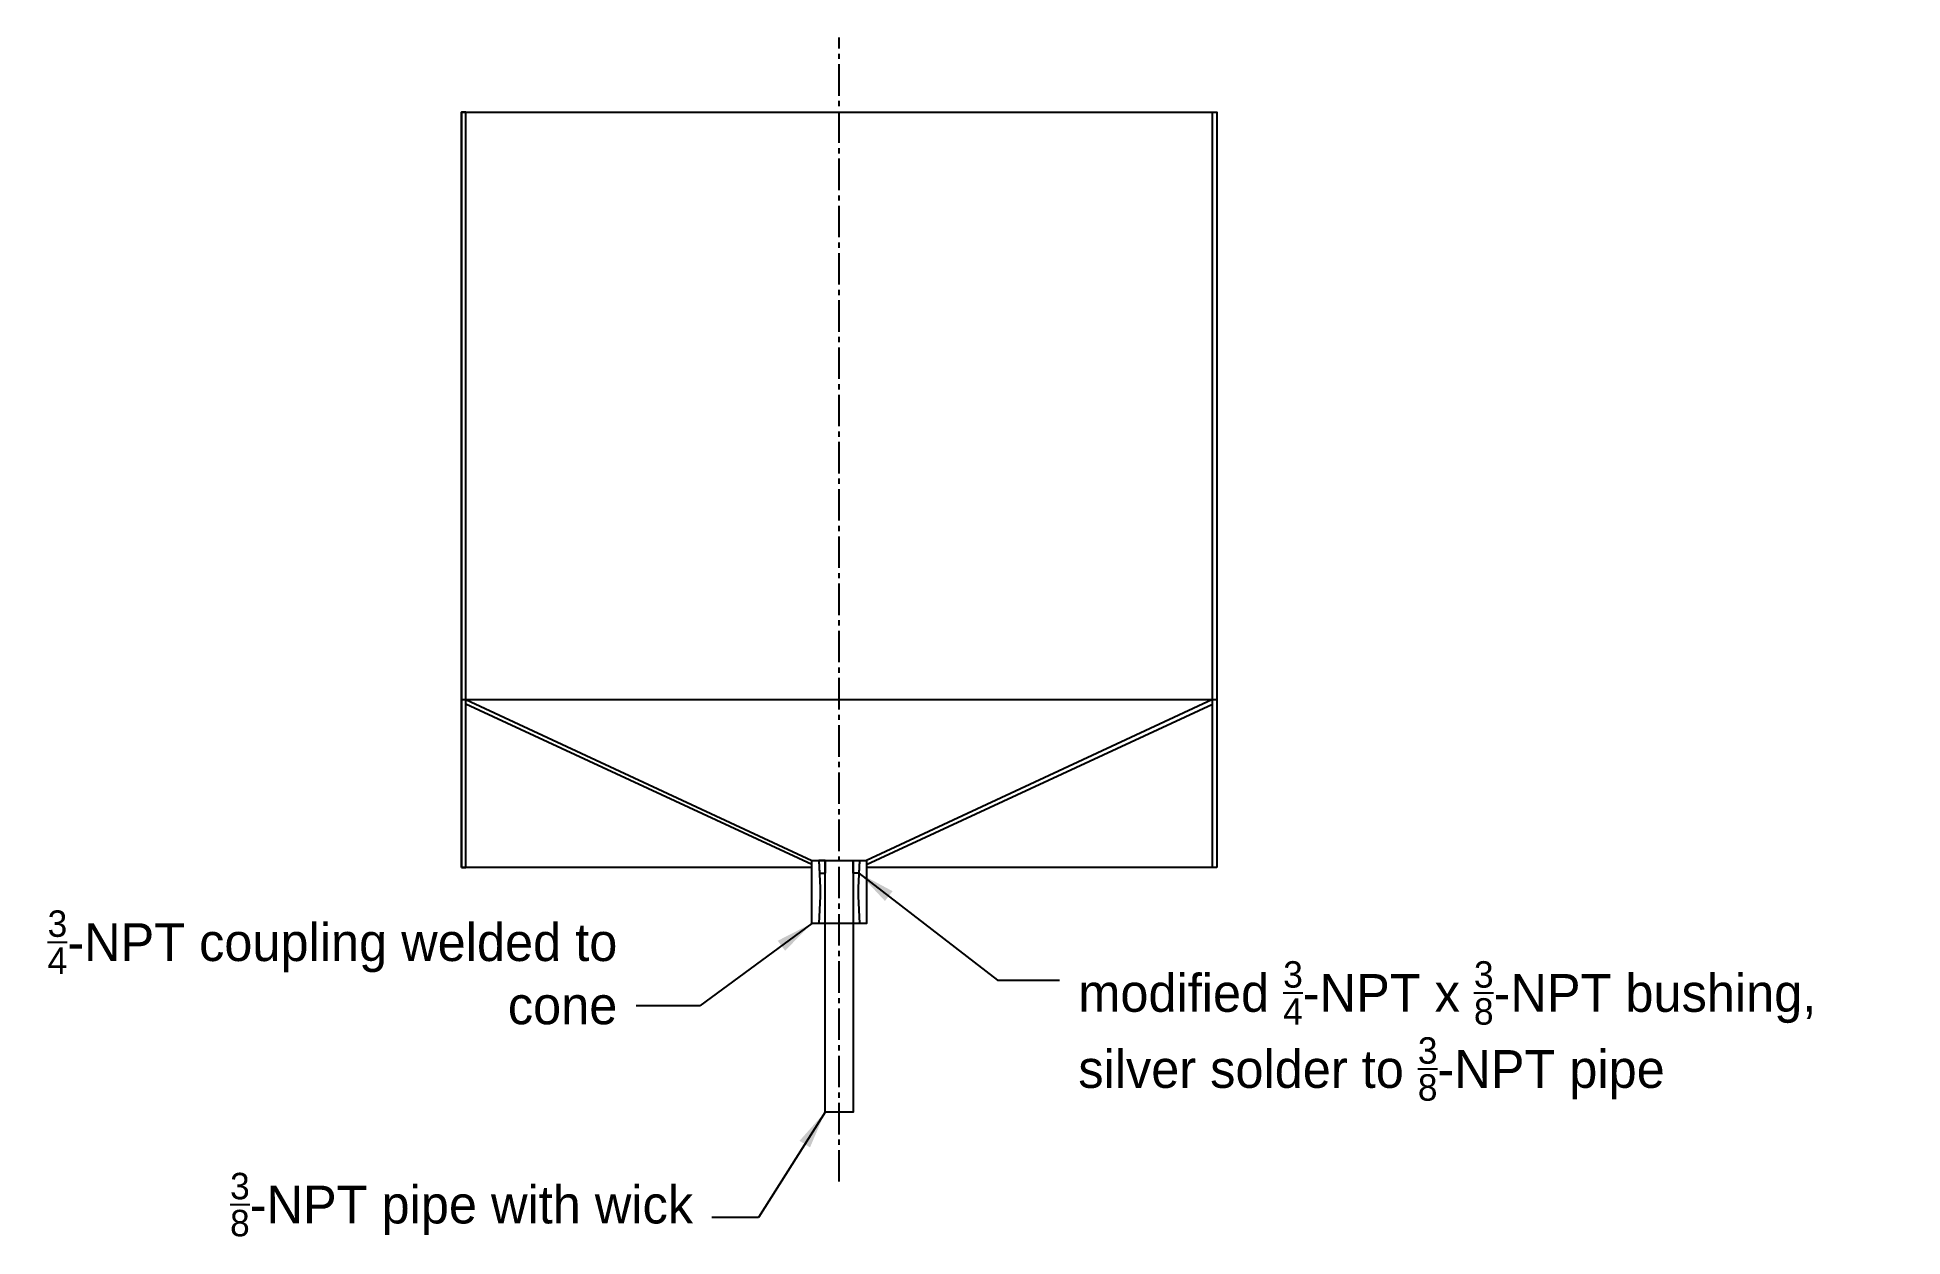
# Model space of a CAD drawing. Header units: inches. Extents: x 14.8 to 59.3, y 1.4 to 30.
import ezdxf

# ---------------------------------------------------------------- set-up
doc = ezdxf.new("R2010")
doc.units = ezdxf.units.IN
doc.header["$MEASUREMENT"] = 0
doc.linetypes.add('CENTER2', pattern=[1.125, 0.75, -0.125, 0.125, -0.125])
doc.layers.add('Dems', color=7, linetype='Continuous')
doc.dimstyles.get("Standard").update_dxf_attribs({"dimtxt": 0.18, "dimasz": 0.18, "dimexe": 0.18, "dimexo": 0.0625, "dimgap": 0.09, "dimtad": 0, "dimtih": 1, "dimtoh": 1, "dimdec": 4, "dimzin": 0, "dimdsep": 46, "dimtxsty": 'Standard', "dimcen": 0.09, "dimadec": 0, "dimazin": 0, "dimtfac": 1, "dimtdec": 4, "dimtofl": 0, "dimtmove": 0, "dimatfit": 3, "dimfxl": 0, "dimtolj": 1, "dimtzin": 0, "dimarcsym": 0})

msp = doc.modelspace()

# ---------------------------------------------------------------- linework, layer by layer
at = {"linetype": 'CENTER2'}
msp.add_line((33.933, 2.693), (33.933, 29.958), dxfattribs=at)
for p, q in [((24.933, 28.177), (42.933, 28.177)), ((24.933, 10.177), (24.933, 28.177)), ((24.933, 28.177), (42.933, 28.177)), ((42.933, 28.177), (42.933, 10.177)), ((24.933, 14.177), (42.933, 14.177)), ((25.033, 14.177), (33.283, 10.346)), ((33.283, 10.246), (25.033, 14.066)), ((42.833, 14.177), (34.583, 10.346)), ((34.583, 10.246), (42.833, 14.066)), ((33.448, 10.347), (33.478, 9.697)), ((34.418, 10.347), (34.388, 9.697)), ((33.283, 10.177), (24.933, 10.177)), ((42.933, 10.177), (34.583, 10.177)), ((33.478, 9.497), (33.448, 8.847)), ((33.478, 9.697), (33.478, 9.497)), ((34.388, 9.697), (34.388, 9.497)), ((34.388, 9.497), (34.418, 8.847))]:
    msp.add_line(p, q)
at = {"color": 1}
for p, q in [((33.448, 10.347), (33.462, 10.046)), ((33.448, 10.347), (33.597, 10.347)), ((33.597, 10.346), (33.448, 10.346)), ((33.597, 10.347), (33.597, 10.046)), ((33.597, 10.046), (33.597, 10.346)), ((34.269, 10.046), (34.269, 10.346)), ((34.269, 10.346), (34.418, 10.346)), ((34.418, 10.347), (34.404, 10.046)), ((33.462, 10.046), (33.597, 10.046)), ((34.404, 10.046), (34.269, 10.046))]:
    msp.add_line(p, q, dxfattribs=at)
for points in [[(24.933, 10.177), (25.033, 10.177), (25.033, 28.177), (24.933, 28.177)], [(42.933, 10.177), (42.833, 10.177), (42.833, 28.177), (42.933, 28.177)], [(33.283, 10.347), (34.583, 10.347), (34.583, 8.847), (33.283, 8.847)], [(33.597, 10.347), (34.269, 10.347), (34.269, 4.347), (33.597, 4.347)]]:
    msp.add_lwpolyline(points, close=True)

# ---------------------------------------------------------------- texts
at = {"layer": 'Dems', "char_height": 0.9}
for s, insert, width, attachment_point in [('\\A1;{\\H0.7x;\\S3/4;}-NPT coupling welded to cone', (28.647, 6.43), 14.1497, 9), ('\\A1;modified {\\H0.7x;\\S3/4;}-NPT x {\\H0.7x;\\S3/8;}-NPT bushing, silver solder to {\\H0.7x;\\S3/8;}-NPT pipe', (39.635, 7.945), 20.6033, 1), ('\\A1;{\\H0.7x;\\S3/8;}-NPT pipe with wick', (30.451, 1.39), 19.0947, 9)]:
    msp.add_mtext(s, dxfattribs=dict(at, insert=insert, width=width, attachment_point=attachment_point))

# ---------------------------------------------------------------- leaders
at = {"layer": 'Dems', "annotation_type": 0, "has_hookline": 1}
for points, hookline_direction, text_width in [([(34.404, 10.046), (37.709, 7.495), (39.185, 7.495)], 0, 19.65), ([(33.283, 8.847), (30.614, 6.88), (29.097, 6.88)], 1, 11.85), ([(33.597, 4.347), (32.008, 1.84), (30.901, 1.84)], 1, 15.63)]:
    msp.add_leader(points, dimstyle='Standard', override={"dimscale": 5, "dimgap": 0.09, "dimtad": 0}, dxfattribs=dict(at, hookline_direction=hookline_direction, text_width=text_width))

doc.saveas('drawing.dxf')
